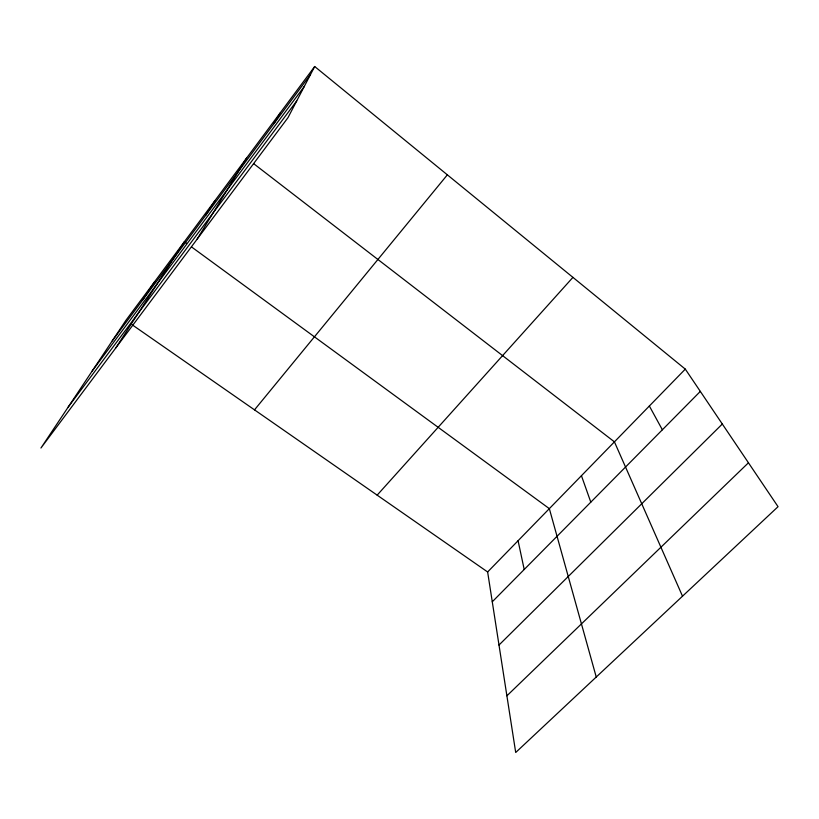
<?xml version="1.0" encoding="UTF-8"?>
<svg xmlns="http://www.w3.org/2000/svg" width="819" height="819" viewBox="0 0 819 819"><rect width="100%" height="100%" fill="white"/><g stroke="black" fill="none" stroke-linecap="round" stroke-linejoin="round"><path stroke-width="1.23" d="M314.691 66.513L287.971 117.68L40.95 448.024L125.86 320.403L314.691 66.513L685.298 369.123L778.05 506.685L515.704 752.487L487.633 571.969L132.146 324.774M273.996 123.567L280.057 113.083M196.98 239.363L246.529 158.159M205.569 215.499L214.987 200.573M115.848 347.87L184.388 241.707L186.415 243.192M142.373 300.399L154.699 281.634M112.223 340.899L310.514 74.519M92.189 371.017L304.299 86.415M68.233 407.023L296.744 100.88M254.504 409.858L447.358 174.836M377.16 495.147L572.931 277.375M487.633 571.969L685.298 369.123M492.27 601.791L700.327 391.4M498.996 645.044L722.317 424.017M506.889 695.822L748.453 462.786M191.472 246.888L549.344 508.65L596.242 677.026M253.532 163.565L614.424 441.861L682.514 596.191M649.354 406.019L662.366 429.791M581.439 475.706L590.806 502.16M518.079 540.724L524.211 569.492"/></g></svg>
